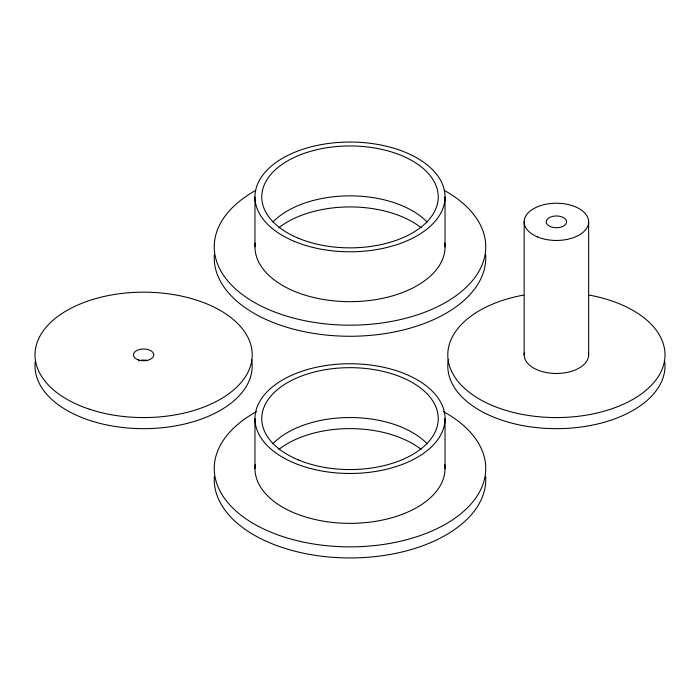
<?xml version="1.0" encoding="UTF-8"?>
<svg xmlns="http://www.w3.org/2000/svg" width="700" height="700" viewBox="0 0 700 700"><rect width="100%" height="100%" fill="white"/><g stroke="black" fill="none" stroke-linecap="round" stroke-linejoin="round"><path stroke-width="1.05" d="M588.639 221.856L588.639 354.874M524.151 221.856L524.151 354.874M445.034 196.91L445.034 246.794M445.034 418.609A95.034 54.863 0 0 1 302.488 466.121A95.034 54.863 0 0 1 302.488 371.088A95.034 54.863 0 0 1 445.034 418.609L445.034 468.484M254.966 196.91L254.966 246.794M254.966 418.609L254.966 468.484M443.371 411.591A135.756 78.382 0 0 1 446.854 523.407A135.756 78.382 0 0 1 253.146 523.407A135.756 78.382 0 0 1 256.629 411.591M485.66 476.534A135.756 78.382 0 0 1 350 557.952A135.756 78.382 0 0 1 214.34 476.534M272.842 443.765A88.244 50.951 0 0 1 350 417.541A88.244 50.951 0 0 1 427.158 443.765M278.871 449.418A88.244 50.951 0 0 1 421.129 449.418M444.806 464.704A95.034 54.863 0 0 1 350 523.355A95.034 54.863 0 0 1 255.194 464.704M251.632 359.476A108.605 62.703 0 0 1 145.477 428.654A108.605 62.703 0 0 1 35.262 361.629M138.67 360.815A10.185 5.88 0 0 1 147.648 360.561M588.464 352.949A32.244 18.611 0 0 1 556.395 373.485A32.244 18.611 0 0 1 524.326 352.949M664.738 361.629A108.605 62.703 0 0 1 554.523 428.654A108.605 62.703 0 0 1 448.367 359.476M589.339 295.12A108.605 62.703 0 0 1 644.385 391.624A108.605 62.703 0 0 1 468.396 391.624A108.605 62.703 0 0 1 523.451 295.12M485.66 254.844A135.756 78.382 0 0 1 350 336.262A135.756 78.382 0 0 1 214.34 254.844M444.255 190.383A135.756 78.382 0 0 1 446.574 301.884A135.756 78.382 0 0 1 253.426 301.884A135.756 78.382 0 0 1 255.745 190.383M278.871 227.727A88.244 50.951 0 0 1 421.129 227.727M272.842 222.075A88.244 50.951 0 0 1 350 195.851A88.244 50.951 0 0 1 427.158 222.075M444.806 243.014A95.034 54.863 0 0 1 350 301.665A95.034 54.863 0 0 1 255.194 243.014M298.217 459.865A88.244 50.951 0 0 0 437.771 423.868A88.244 50.951 0 0 0 314.002 372.094A88.244 50.951 0 0 0 298.217 459.865M89.303 409.176A108.605 62.703 0 0 0 252.219 354.874A108.605 62.703 0 0 0 89.303 300.571A108.605 62.703 0 0 0 89.303 409.176M138.513 359.957A10.185 5.88 0 0 0 153.79 354.874A10.185 5.88 0 0 0 138.513 349.781A10.185 5.88 0 0 0 138.513 359.957M537.477 236.924A32.244 18.611 0 0 0 588.464 223.773A32.244 18.611 0 0 0 543.244 204.855A32.244 18.611 0 0 0 537.477 236.924M550.419 226.616A10.185 5.88 0 0 0 566.519 222.46A10.185 5.88 0 0 0 552.239 216.484A10.185 5.88 0 0 0 550.419 226.616M294.236 241.343A95.034 54.863 0 0 0 444.526 202.58A95.034 54.863 0 0 0 311.238 146.816A95.034 54.863 0 0 0 294.236 241.343M298.217 238.166A88.244 50.951 0 0 0 437.771 202.178A88.244 50.951 0 0 0 314.002 150.395A88.244 50.951 0 0 0 298.217 238.166"/></g></svg>
